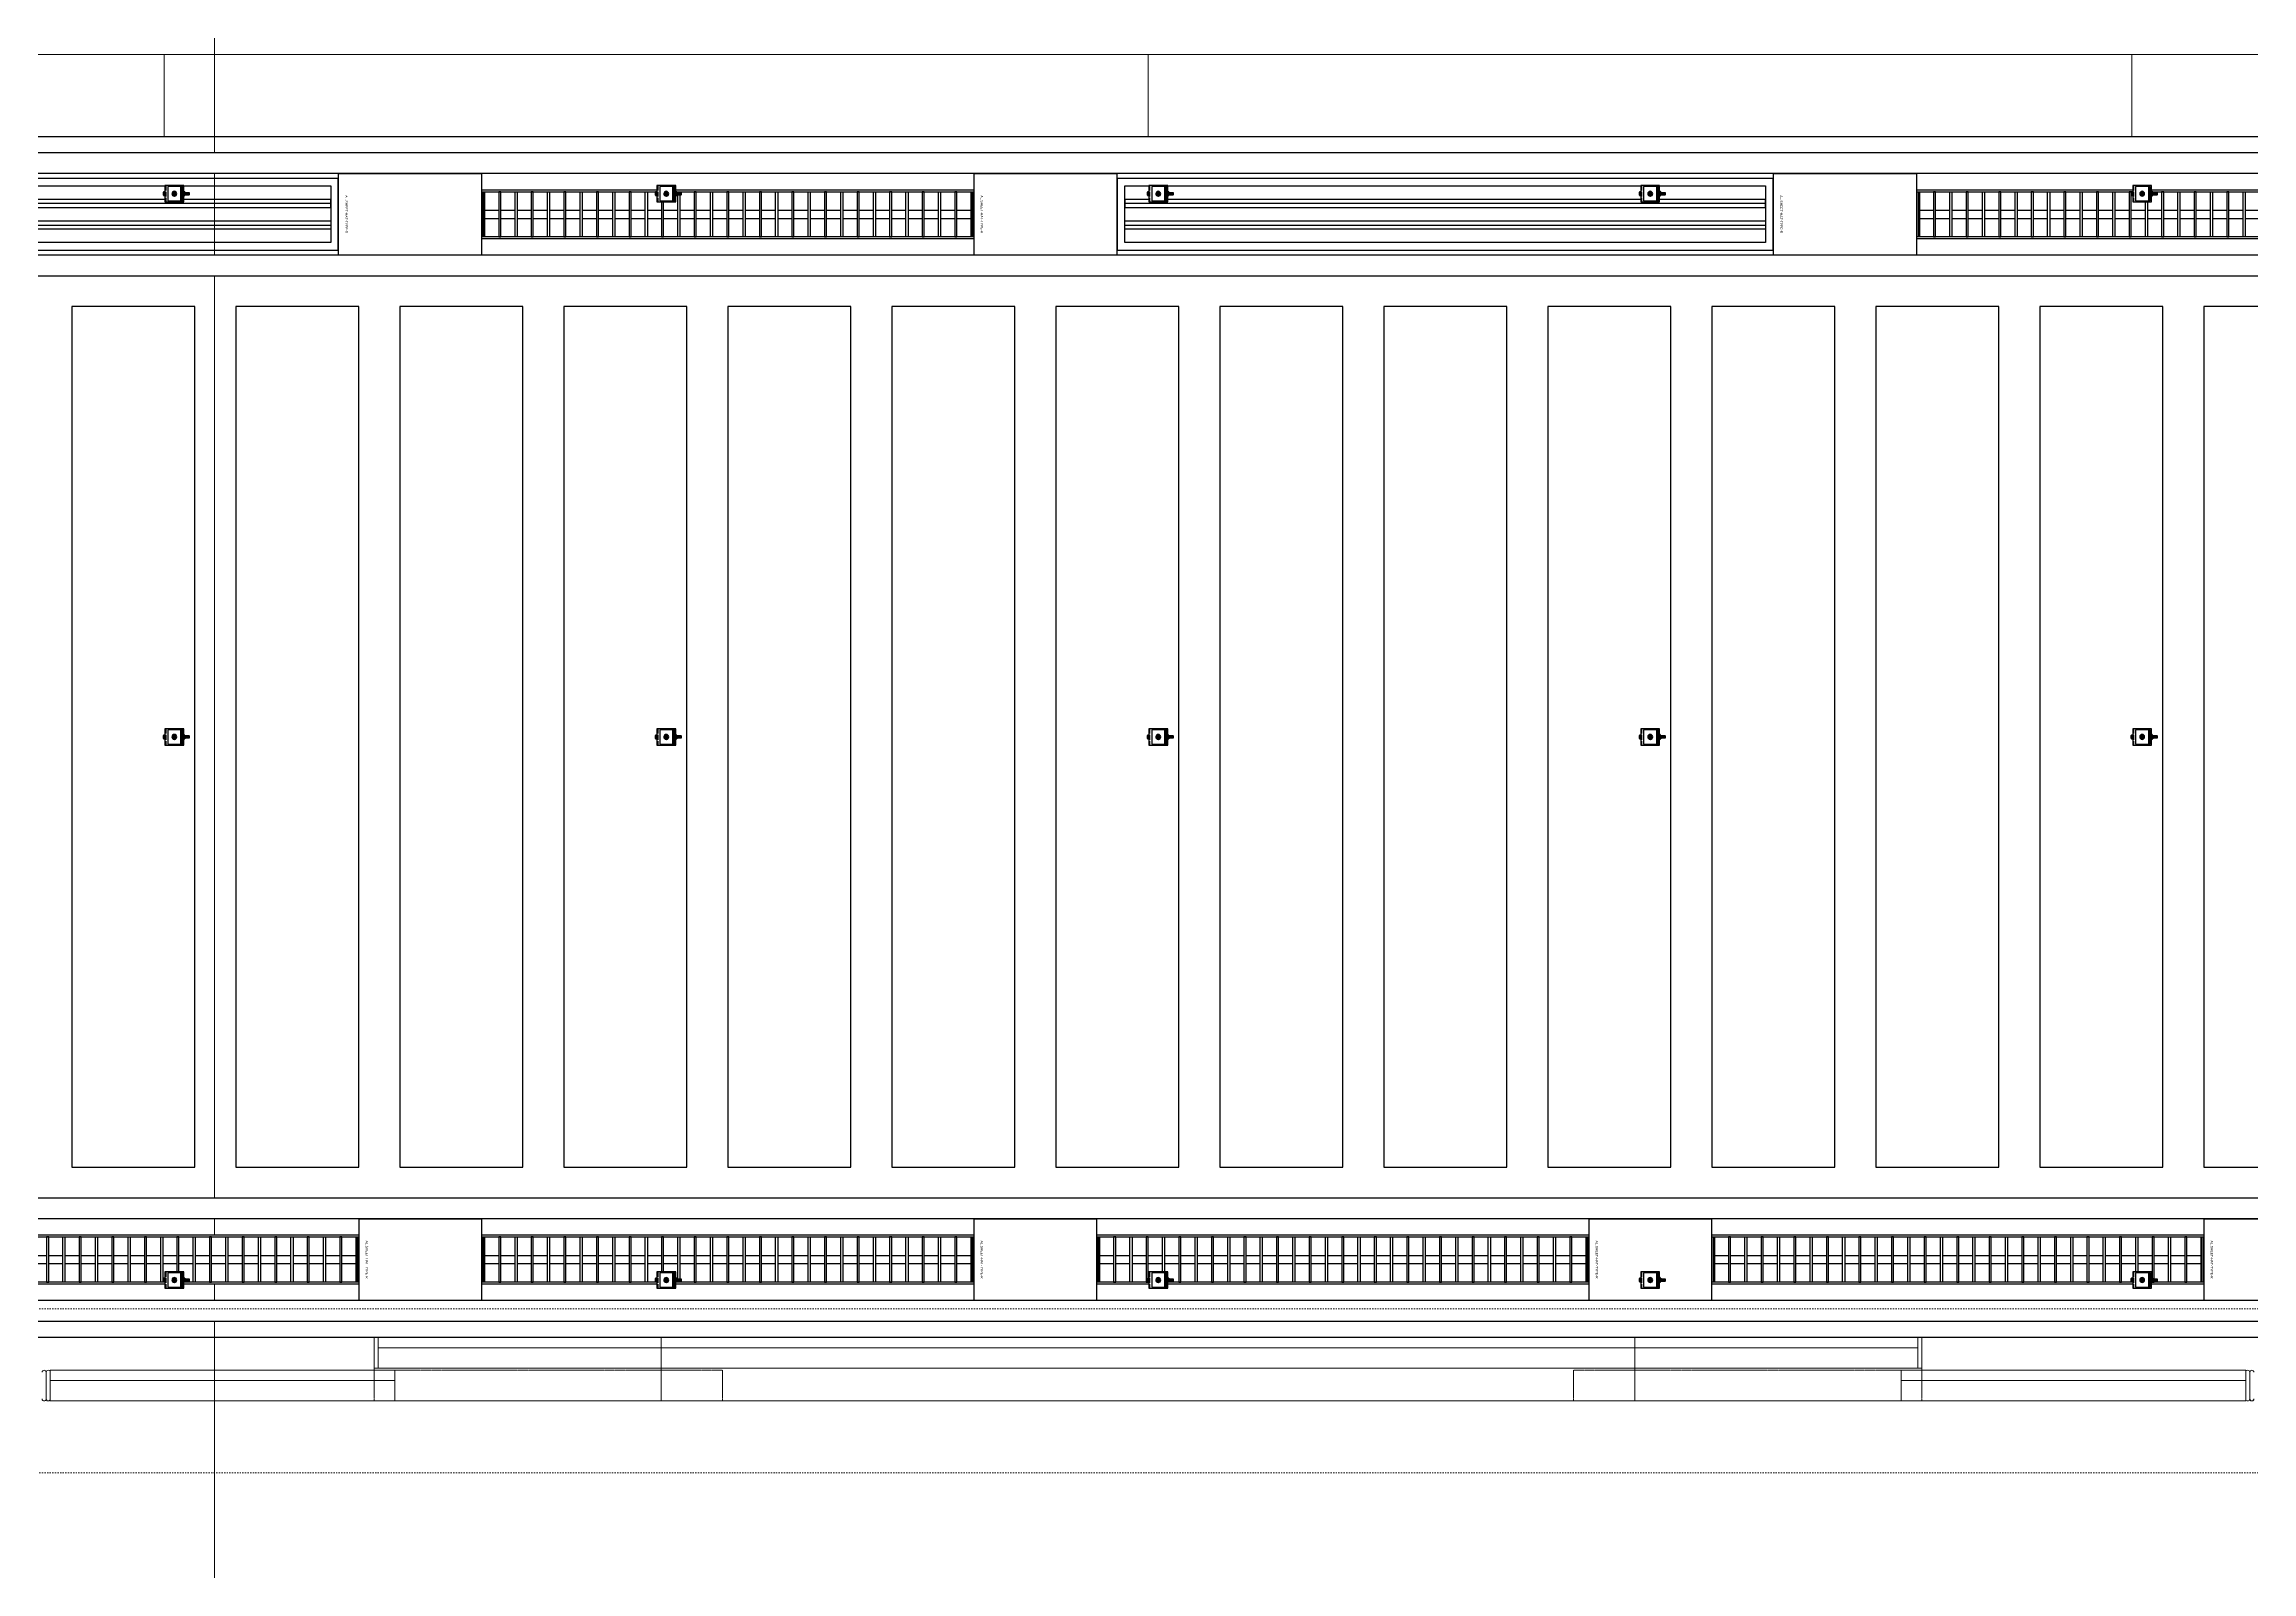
# Model space of a CAD drawing. Header units: millimetres. Extents: x -962357 to -591296, y -195428 to 59420.
# Drawn here: x -738998 to -733613, y -472 to 3255 of the extents above; entities that cross this region are included whole.
import ezdxf
from ezdxf.enums import TextEntityAlignment as Align

# ---------------------------------------------------------------- set-up
doc = ezdxf.new("R2010")
doc.units = ezdxf.units.MM
for name, pattern in [('ACAD_ISO02W100', [15, 12, -3]), ('DASH', [6.35, 3.175, -3.175]), ('DPA_Hidden 500', [1.4, 0.8, -0.6])]:
    doc.linetypes.add(name, pattern=pattern)
for name, color, linetype in [('000 - CSD_PL_001 - ASCESSORIES', 251, 'Continuous'), ('000 - H A T C H', 8, 'Continuous'), ('000 - WIPEOUT', 250, 'Continuous'), ('001 - ASCESSORIES', 251, 'Continuous'), ('008 - LIGHTING', 1, 'Continuous'), ('A04_TUBE SERIES', 2, 'Continuous'), ('A11_ALU.SOLID SHEET', 2, 'Continuous')]:
    doc.layers.add(name, color=color, linetype=linetype)
for name, color, linetype, lineweight in [('A-GENM', 1, 'Continuous', 9), ('A-GENM-HDLN', 2, 'DPA_Hidden 500', 9), ('A-GLAZ-CURT', 2, 'Continuous', 9), ('G-ANNO-TEXT', 3, 'Continuous', 9), ('Q-SPCQ', 2, 'Continuous', 9), ('Q-SPCQ-HDLN', 2, 'DASH', 9)]:
    doc.layers.add(name, color=color, linetype=linetype, lineweight=lineweight)
doc.layers.get('000 - CSD_PL_001 - ASCESSORIES').off()

# ---------------------------------------------------------------- blocks, each defined once
blk = doc.blocks.new('System Panel - DPA-AR_Metal Ceiling Rectangular Panel-13139259-4180-01 LOWER PLATFORM LEVEL - REFLECTED CEILING PLAN')
at = {"layer": 'A-GLAZ-CURT'}
for p, q in [((-741107.4, 4129), (-743507.4, 4129)), ((-743507.4, 4129), (-743507.4, 3929)), ((-743507.4, 3929), (-743507.4, 4129)), ((-743507.4, 4129), (-741107.4, 4129)), ((-741107.4, 3929), (-741107.4, 4129)), ((-741107.4, 4129), (-741107.4, 3929)), ((-743507.4, 3929), (-741107.4, 3929)), ((-741107.4, 3929), (-743507.4, 3929))]:
    blk.add_line(p, q, dxfattribs=at)
blk = doc.blocks.new('*U403')
at = {"layer": 'A-GLAZ-CURT'}
for p in [(747082.4, -4479), (749482.4, -4479), (751882.4, -4479), (754282.4, -4479)]:
    blk.add_blockref('System Panel - DPA-AR_Metal Ceiling Rectangular Panel-13139259-4180-01 LOWER PLATFORM LEVEL - REFLECTED CEILING PLAN', p, dxfattribs=at)
blk = doc.blocks.new('*U606')
blk.add_attdef('EXTR.OVL-LENGTH_', (-25, -59.1), '', height=5)
blk.add_wipeout([(-25, 0), (25, 0), (25, 67400), (-25, 67400)]).dxf.layer = '000 - WIPEOUT'
at = {"layer": 'A04_TUBE SERIES', "color": 0}
blk.add_lwpolyline([(-25, 0), (25, 0), (25, 67400), (-25, 67400)], close=True, dxfattribs=at)
blk = doc.blocks.new('*U374')
at = {"layer": '001 - ASCESSORIES', "color": 0, "linetype": 'ByBlock'}
blk.add_lwpolyline([(800, 87.5), (-800, 87.5), (-800, -87.5), (800, -87.5)], close=True, dxfattribs=at)
at = {"layer": '001 - ASCESSORIES', "linetype": 'ByBlock'}
for points in [[(-781.5, 69), (781.5, 69), (781.5, -69), (-781.5, -69)], [(781.5, 36.3), (-781.5, 36.3), (-781.5, 16.3), (781.5, 16.3)], [(-781.5, -16.3), (781.5, -16.3), (781.5, -36.3), (-781.5, -36.3)]]:
    blk.add_lwpolyline(points, close=True, dxfattribs=at)
for points in [[(781.5, 26.3), (-781.5, 26.3)], [(-781.5, -26.3), (781.5, -26.3)]]:
    blk.add_lwpolyline(points, dxfattribs=at)
blk = doc.blocks.new('*U634')
at = {"color": 1}
blk.add_wipeout([(600, -60), (-600, -60), (-600, 60), (600, 60)], dxfattribs=at).dxf.layer = '000 - WIPEOUT'
at = {"layer": '001 - ASCESSORIES', "color": 0}
blk.add_lwpolyline([(600, -60), (-600, -60), (-600, 60), (600, 60)], close=True, dxfattribs=at)
at = {"layer": '001 - ASCESSORIES'}
for points in [[(-593.5, -55), (-598.5, -55), (-598.5, 55), (-593.5, 55)], [(595, -55), (-595, -55), (-595, 55), (595, 55)], [(-558.8, -55), (-553.8, -55), (-553.8, 55), (-558.8, 55)], [(-514, -55), (-519, -55), (-519, 55), (-514, 55)], [(-479.3, -55), (-474.3, -55), (-474.3, 55), (-479.3, 55)], [(-434.6, -55), (-439.6, -55), (-439.6, 55), (-434.6, 55)], [(-399.8, -55), (-394.8, -55), (-394.8, 55), (-399.8, 55)], [(-355.1, -55), (-360.1, -55), (-360.1, 55), (-355.1, 55)], [(-320.4, -55), (-315.4, -55), (-315.4, 55), (-320.4, 55)], [(-275.6, -55), (-280.6, -55), (-280.6, 55), (-275.6, 55)], [(-240.9, -55), (-235.9, -55), (-235.9, 55), (-240.9, 55)], [(-196.2, -55), (-201.2, -55), (-201.2, 55), (-196.2, 55)], [(-161.4, -55), (-156.4, -55), (-156.4, 55), (-161.4, 55)], [(-116.7, -55), (-121.7, -55), (-121.7, 55), (-116.7, 55)], [(-82, -55), (-77, -55), (-77, 55), (-82, 55)], [(-37.2, -55), (-42.2, -55), (-42.2, 55), (-37.2, 55)], [(-2.5, -55), (2.5, -55), (2.5, 55), (-2.5, 55)], [(42.2, -55), (37.2, -55), (37.2, 55), (42.2, 55)], [(77, -55), (82, -55), (82, 55), (77, 55)], [(121.7, -55), (116.7, -55), (116.7, 55), (121.7, 55)], [(156.4, -55), (161.4, -55), (161.4, 55), (156.4, 55)], [(201.2, -55), (196.2, -55), (196.2, 55), (201.2, 55)], [(235.9, -55), (240.9, -55), (240.9, 55), (235.9, 55)], [(280.6, -55), (275.6, -55), (275.6, 55), (280.6, 55)], [(315.4, -55), (320.4, -55), (320.4, 55), (315.4, 55)], [(360.1, -55), (355.1, -55), (355.1, 55), (360.1, 55)], [(394.8, -55), (399.8, -55), (399.8, 55), (394.8, 55)], [(439.6, -55), (434.6, -55), (434.6, 55), (439.6, 55)], [(474.3, -55), (479.3, -55), (479.3, 55), (474.3, 55)], [(519, -55), (514, -55), (514, 55), (519, 55)], [(553.8, -55), (558.8, -55), (558.8, 55), (553.8, 55)], [(598.5, -55), (593.5, -55), (593.5, 55), (598.5, 55)]]:
    blk.add_lwpolyline(points, close=True, dxfattribs=at)
for points in [[(-593.5, 10), (-558.8, 10)], [(-553.8, 10), (-519, 10)], [(-514, 10), (-479.3, 10)], [(-474.3, 10), (-439.6, 10)], [(-434.6, 10), (-399.8, 10)], [(-394.8, 10), (-360.1, 10)], [(-355.1, 10), (-320.4, 10)], [(-315.4, 10), (-280.6, 10)], [(-275.6, 10), (-240.9, 10)], [(-235.9, 10), (-201.2, 10)], [(-196.2, 10), (-161.4, 10)], [(-156.4, 10), (-121.7, 10)], [(-116.7, 10), (-82, 10)], [(-77, 10), (-42.2, 10)], [(-37.2, 10), (-2.5, 10)], [(2.5, 10), (37.2, 10)], [(42.2, 10), (77, 10)], [(82, 10), (116.7, 10)], [(121.7, 10), (156.4, 10)], [(161.4, 10), (196.2, 10)], [(201.2, 10), (235.9, 10)], [(240.9, 10), (275.6, 10)], [(280.6, 10), (315.4, 10)], [(320.4, 10), (355.1, 10)], [(360.1, 10), (394.8, 10)], [(399.8, 10), (434.6, 10)], [(439.6, 10), (474.3, 10)], [(479.3, 10), (514, 10)], [(519, 10), (553.8, 10)], [(558.8, 10), (593.5, 10)], [(-593.5, -10), (-558.8, -10)], [(-553.8, -10), (-519, -10)], [(-514, -10), (-479.3, -10)], [(-474.3, -10), (-439.6, -10)], [(-434.6, -10), (-399.8, -10)], [(-394.8, -10), (-360.1, -10)], [(-355.1, -10), (-320.4, -10)], [(-315.4, -10), (-280.6, -10)], [(-275.6, -10), (-240.9, -10)], [(-235.9, -10), (-201.2, -10)], [(-196.2, -10), (-161.4, -10)], [(-156.4, -10), (-121.7, -10)], [(-116.7, -10), (-82, -10)], [(-77, -10), (-42.2, -10)], [(-37.2, -10), (-2.5, -10)], [(2.5, -10), (37.2, -10)], [(42.2, -10), (77, -10)], [(82, -10), (116.7, -10)], [(121.7, -10), (156.4, -10)], [(161.4, -10), (196.2, -10)], [(201.2, -10), (235.9, -10)], [(240.9, -10), (275.6, -10)], [(280.6, -10), (315.4, -10)], [(320.4, -10), (355.1, -10)], [(360.1, -10), (394.8, -10)], [(399.8, -10), (434.6, -10)], [(439.6, -10), (474.3, -10)], [(479.3, -10), (514, -10)], [(519, -10), (553.8, -10)], [(558.8, -10), (593.5, -10)]]:
    blk.add_lwpolyline(points, dxfattribs=at)
blk = doc.blocks.new('*U607')
blk.add_attdef('EXTR.OVL-LENGTH_', (-25, -59.1), '', height=5)
blk.add_wipeout([(-25, 0), (25, 0), (25, 67400), (-25, 67400)]).dxf.layer = '000 - WIPEOUT'
at = {"layer": 'A04_TUBE SERIES', "color": 0}
blk.add_lwpolyline([(-25, 0), (25, 0), (25, 67400), (-25, 67400)], close=True, dxfattribs=at)
blk = doc.blocks.new('*U500')
at = {"layer": 'A11_ALU.SOLID SHEET', "color": 0}
blk.add_lwpolyline([(300, -98.8), (300, 98.8), (0, 98.8), (0, -98.8)], close=True, dxfattribs=at)
at = {"layer": 'Defpoints', "color": 250}
blk.add_point((0, 0), dxfattribs=at)
blk.add_text('AL.SHEET-HAT-TYPE-R', height=6, rotation=270, dxfattribs=at).set_placement((15, 0), align=Align.BOTTOM_CENTER)
blk = doc.blocks.new('*U605')
blk.add_attdef('EXTR.OVL-LENGTH_', (-25, -59.1), '', height=5)
blk.add_wipeout([(-25, 0), (25, 0), (25, 67400), (-25, 67400)]).dxf.layer = '000 - WIPEOUT'
at = {"layer": 'A04_TUBE SERIES', "color": 0}
blk.add_lwpolyline([(-25, 0), (25, 0), (25, 67400), (-25, 67400)], close=True, dxfattribs=at)
blk = doc.blocks.new('*U604')
blk.add_attdef('EXTR.OVL-LENGTH_', (-25, -59.1), '', height=5)
blk.add_wipeout([(-25, 0), (25, 0), (25, 67400), (-25, 67400)]).dxf.layer = '000 - WIPEOUT'
at = {"layer": 'A04_TUBE SERIES', "color": 0}
blk.add_lwpolyline([(-25, 0), (25, 0), (25, 67400), (-25, 67400)], close=True, dxfattribs=at)
blk = doc.blocks.new('*U499')
at = {"layer": 'A11_ALU.SOLID SHEET', "color": 0}
blk.add_lwpolyline([(350, -98.8), (350, 98.8), (0, 98.8), (0, -98.8)], close=True, dxfattribs=at)
at = {"layer": 'Defpoints', "color": 250}
blk.add_point((0, 0), dxfattribs=at)
blk.add_text('AL.SHEET-HAT-TYPE-R', height=6, rotation=270, dxfattribs=at).set_placement((15, 0), align=Align.BOTTOM_CENTER)
blk = doc.blocks.new('*U613')
at = {"color": 3}
for points in [[(-1050, -12050), (1050, -12050), (1050, -12350), (-1050, -12350)], [(-1050, -12450), (1050, -12450), (1050, -12750), (-1050, -12750)], [(-1050, -12850), (1050, -12850), (1050, -13150), (-1050, -13150)], [(-1050, -13250), (1050, -13250), (1050, -13550), (-1050, -13550)], [(-1050, -13650), (1050, -13650), (1050, -13950), (-1050, -13950)], [(-1050, -14050), (1050, -14050), (1050, -14350), (-1050, -14350)], [(-1050, -14450), (1050, -14450), (1050, -14750), (-1050, -14750)], [(-1050, -14850), (1050, -14850), (1050, -15150), (-1050, -15150)], [(-1050, -15250), (1050, -15250), (1050, -15550), (-1050, -15550)], [(-1050, -15650), (1050, -15650), (1050, -15950), (-1050, -15950)], [(-1050, -16050), (1050, -16050), (1050, -16350), (-1050, -16350)], [(-1050, -16450), (1050, -16450), (1050, -16750), (-1050, -16750)], [(-1050, -16850), (1050, -16850), (1050, -17150), (-1050, -17150)], [(-1050, -17250), (1050, -17250), (1050, -17550), (-1050, -17550)]]:
    blk.add_wipeout(points, dxfattribs=at).dxf.layer = '000 - WIPEOUT'
at = {"layer": 'A11_ALU.SOLID SHEET', "color": 0, "linetype": 'ByBlock'}
for points in [[(-1050, -12350), (1050, -12350), (1050, -12050), (-1050, -12050)], [(-1050, -12750), (1050, -12750), (1050, -12450), (-1050, -12450)], [(-1050, -13150), (1050, -13150), (1050, -12850), (-1050, -12850)], [(-1050, -13550), (1050, -13550), (1050, -13250), (-1050, -13250)], [(-1050, -13950), (1050, -13950), (1050, -13650), (-1050, -13650)], [(-1050, -14350), (1050, -14350), (1050, -14050), (-1050, -14050)], [(-1050, -14750), (1050, -14750), (1050, -14450), (-1050, -14450)], [(-1050, -15150), (1050, -15150), (1050, -14850), (-1050, -14850)], [(-1050, -15550), (1050, -15550), (1050, -15250), (-1050, -15250)], [(-1050, -15950), (1050, -15950), (1050, -15650), (-1050, -15650)], [(-1050, -16350), (1050, -16350), (1050, -16050), (-1050, -16050)], [(-1050, -16750), (1050, -16750), (1050, -16450), (-1050, -16450)], [(-1050, -17150), (1050, -17150), (1050, -16850), (-1050, -16850)], [(-1050, -17550), (1050, -17550), (1050, -17250), (-1050, -17250)]]:
    blk.add_lwpolyline(points, close=True, dxfattribs=at)
blk = doc.blocks.new('*U5836')
blk.add_lwpolyline([(-107450, -550), (27650, -550), (27650, -3480), (-107450, -3480)], close=True)
at = {"layer": '008 - LIGHTING'}
for p in [(5600, -740), (5600, -740), (5600, -740), (9100, -740), (9100, -740), (9100, -740)]:
    blk.add_blockref('*U374', p, dxfattribs=at)
at = {"layer": 'A11_ALU.SOLID SHEET', "color": 1}
for name, p in [('*U499', (6400, -740)), ('*U499', (7950, -740)), ('*U499', (9900, -740)), ('*U500', (6450, -3290)), ('*U500', (7950, -3290)), ('*U500', (9450, -3290)), ('*U500', (10950, -3290))]:
    blk.add_blockref(name, p, dxfattribs=at)
at = {"layer": '008 - LIGHTING'}
for p in [(7350, -740), (10850, -740), (5850, -3290), (7350, -3290), (8850, -3290), (10350, -3290)]:
    blk.add_blockref('*U634', p, dxfattribs=at)
at = {"layer": 'A04_TUBE SERIES', "linetype": 'ByBlock', "rotation": 270}
for name, p in [('*U607', (-39850, -615)), ('*U606', (-39850, -865)), ('*U604', (-39850, -3165)), ('*U605', (-39850, -3415))]:
    blk.add_blockref(name, p, dxfattribs=at)
at = {"layer": 'A11_ALU.SOLID SHEET', "linetype": 'ByBlock', "rotation": 90}
blk.add_blockref('*U613', (-6300, -2015), dxfattribs=at)
at = {"layer": '008 - LIGHTING'}
for p in [(7350, -740), (10850, -740), (5850, -3290), (7350, -3290), (8850, -3290), (10350, -3290)]:
    blk.add_blockref('*U634', p, dxfattribs=at)
for p in [(7350, -740), (10850, -740), (5850, -3290), (7350, -3290), (8850, -3290), (10350, -3290)]:
    blk.add_blockref('*U634', p, dxfattribs=at)
blk = doc.blocks.new('DPA_Speciality_PlatformScreenDoor - Length_135300-12767973-4180-01 LOWER PLATFORM LEVEL - REFLECTED CEILING PLAN')
at = {"layer": 'A-GENM'}
for p, q in [((16982.5, -250), (16892.5, -250)), ((16892.5, -250), (16982.5, -250)), ((17087.5, -250), (16897.4, -250)), ((16897.4, -250), (17087.5, -250)), ((16992.5, -250), (17082.5, -250)), ((17082.5, -250), (16992.5, -250)), ((21462.5, -250), (21652.6, -250)), ((21652.6, -250), (21462.5, -250)), ((21557.5, -250), (21467.5, -250)), ((21467.5, -250), (21557.5, -250)), ((21567.5, -250), (21657.5, -250)), ((21657.5, -250), (21567.5, -250)), ((17640.3, -330), (17764.1, -330)), ((17650.9, -330), (17704, -330)), ((17700.4, -330), (17753.5, -330)), ((19240.3, -330), (19364.1, -330)), ((19250.9, -330), (19304, -330)), ((19300.4, -330), (19353.5, -330))]:
    blk.add_line(p, q, dxfattribs=at)
at = {"layer": 'A-GENM-HDLN'}
for p, q in [((17387.5, -175), (17387.5, -250)), ((17387.5, -175), (18237.5, -175)), ((18237.5, -250), (18237.5, -175)), ((20312.5, -250), (20312.5, -175)), ((21162.5, -175), (20312.5, -175)), ((21162.5, -175), (21162.5, -250)), ((17387.5, -250), (18237.5, -250)), ((21162.5, -250), (20312.5, -250))]:
    blk.add_line(p, q, dxfattribs=at)
at = {"layer": 'Q-SPCQ'}
for p, q in [((16587.5, -245), (16587.5, -180)), ((16587.5, -180), (16587.5, -245)), ((16587.5, -180), (16587.5, -245)), ((16587.5, -245), (16587.5, -180)), ((17437.5, -175), (16597.5, -175)), ((16597.5, -175), (17437.5, -175)), ((16597.5, -175), (16597.5, -225)), ((16597.5, -175), (16597.5, -225)), ((16597.5, -245), (16597.5, -180)), ((16597.5, -180), (16597.5, -245)), ((16633.3, -175), (17407.5, -175)), ((17407.5, -175), (16633.3, -175)), ((17407.5, -175), (16633.3, -175)), ((16633.3, -175), (17407.5, -175)), ((17387.5, -175), (18087.5, -175)), ((17437.5, -225), (17437.5, -175)), ((17437.5, -175), (17437.5, -225)), ((18087.5, -175), (18087.5, -330)), ((18087.5, -175), (20462.5, -175)), ((18087.5, -330), (18087.5, -175)), ((18087.5, -200), (18087.5, -187.5)), ((18087.5, -187.5), (18087.5, -200)), ((18087.5, -305), (18087.5, -200)), ((18087.5, -200), (18087.5, -305)), ((20462.5, -175), (20462.5, -330)), ((20462.5, -175), (21162.5, -175)), ((20462.5, -330), (20462.5, -175)), ((20462.5, -200), (20462.5, -187.5)), ((20462.5, -187.5), (20462.5, -200)), ((20462.5, -305), (20462.5, -200)), ((20462.5, -200), (20462.5, -305)), ((21112.5, -175), (21952.5, -175)), ((21952.5, -175), (21112.5, -175)), ((21112.5, -175), (21112.5, -225)), ((21112.5, -225), (21112.5, -175)), ((21922.5, -175), (21142.5, -175)), ((21142.5, -175), (21922.5, -175)), ((21142.5, -175), (21922.5, -175)), ((21922.5, -175), (21142.5, -175)), ((21952.5, -225), (21952.5, -175)), ((21952.5, -225), (21952.5, -175)), ((21952.5, -180), (21952.5, -245)), ((21952.5, -245), (21952.5, -180)), ((21962.5, -245), (21962.5, -180)), ((21962.5, -180), (21962.5, -245)), ((21962.5, -180), (21962.5, -245)), ((21962.5, -245), (21962.5, -180)), ((16597.5, -225), (17437.5, -225)), ((17437.5, -225), (16597.5, -225)), ((16597.5, -250), (16597.5, -225)), ((16597.5, -225), (16597.5, -250)), ((17437.5, -225), (16597.5, -225)), ((16597.5, -225), (16597.5, -250)), ((16597.5, -250), (16597.5, -225)), ((16597.5, -225), (17437.5, -225)), ((17437.5, -225), (16597.5, -225)), ((16597.5, -225), (17437.5, -225)), ((16597.5, -250), (17437.5, -250)), ((17437.5, -250), (16597.5, -250)), ((16597.5, -250), (17437.5, -250)), ((17437.5, -250), (16597.5, -250)), ((17407.5, -225), (16633.3, -225)), ((16633.3, -225), (17407.5, -225)), ((16633.3, -225), (17407.5, -225)), ((17407.5, -225), (16633.3, -225)), ((17387.5, -225), (16647.5, -225)), ((16647.5, -225), (17387.5, -225)), ((17387.5, -225), (16647.5, -225)), ((16647.5, -225), (17387.5, -225)), ((17387.5, -250), (16647.5, -250)), ((16647.5, -250), (17387.5, -250)), ((17387.5, -250), (16647.5, -250)), ((16647.5, -250), (17387.5, -250)), ((17387.5, -305), (17387.5, -250)), ((17387.5, -250), (17387.5, -330)), ((17397.5, -255), (17387.5, -255)), ((17387.5, -255), (17387.5, -330)), ((17387.5, -330), (17387.5, -255)), ((17387.5, -255), (17397.5, -255)), ((17397.5, -330), (17397.5, -255)), ((17397.5, -255), (17397.5, -330)), ((18087.5, -255), (17397.5, -255)), ((17397.5, -255), (18086.1, -255)), ((17397.5, -255), (17397.5, -305)), ((17397.5, -255), (17397.5, -305)), ((17437.5, -225), (17437.5, -250)), ((17437.5, -225), (17437.5, -250)), ((17437.5, -250), (17437.5, -225)), ((17437.5, -225), (17437.5, -250)), ((17447.5, -255), (18027.5, -255)), ((18027.5, -255), (17447.5, -255)), ((18037.5, -255), (17447.5, -255)), ((17447.5, -255), (18037.5, -255)), ((20462.5, -255), (18087.5, -255)), ((18087.5, -255), (20462.5, -255)), ((18087.5, -255), (18087.5, -305)), ((18087.5, -255), (18087.5, -305)), ((18087.5, -305), (18087.5, -255)), ((18087.5, -255), (18087.5, -305)), ((20412.5, -255), (18137.5, -255)), ((18137.5, -255), (20412.5, -255)), ((18147.5, -255), (20402.5, -255)), ((20402.5, -255), (18147.5, -255)), ((20462.5, -255), (21152.5, -255)), ((21152.5, -255), (20462.5, -255)), ((20462.5, -255), (20462.5, -305)), ((20462.5, -305), (20462.5, -255)), ((20462.5, -305), (20462.5, -255)), ((20462.5, -255), (20462.5, -305)), ((20512.5, -255), (21102.5, -255)), ((21102.5, -255), (20512.5, -255)), ((21102.5, -255), (20522.5, -255)), ((20522.5, -255), (21102.5, -255)), ((21952.5, -225), (21112.5, -225)), ((21112.5, -225), (21952.5, -225)), ((21112.5, -250), (21112.5, -225)), ((21112.5, -250), (21112.5, -225)), ((21952.5, -225), (21112.5, -225)), ((21112.5, -225), (21112.5, -250)), ((21112.5, -250), (21112.5, -225)), ((21112.5, -225), (21952.5, -225)), ((21112.5, -225), (21952.5, -225)), ((21952.5, -225), (21112.5, -225)), ((21952.5, -250), (21112.5, -250)), ((21112.5, -250), (21952.5, -250)), ((21112.5, -250), (21952.5, -250)), ((21952.5, -250), (21112.5, -250)), ((21142.5, -225), (21922.5, -225)), ((21922.5, -225), (21142.5, -225)), ((21922.5, -225), (21142.5, -225)), ((21142.5, -225), (21922.5, -225)), ((21152.5, -255), (21152.5, -330)), ((21162.5, -255), (21152.5, -255)), ((21152.5, -255), (21162.5, -255)), ((21152.5, -330), (21152.5, -255)), ((21152.5, -305), (21152.5, -255)), ((21152.5, -305), (21152.5, -255)), ((21162.5, -225), (21902.5, -225)), ((21902.5, -225), (21162.5, -225)), ((21162.5, -225), (21902.5, -225)), ((21902.5, -225), (21162.5, -225)), ((21162.5, -250), (21902.5, -250)), ((21902.5, -250), (21162.5, -250)), ((21162.5, -250), (21902.5, -250)), ((21902.5, -250), (21162.5, -250)), ((21162.5, -330), (21162.5, -250)), ((21162.5, -250), (21162.5, -305)), ((21162.5, -330), (21162.5, -255)), ((21162.5, -255), (21162.5, -330)), ((21952.5, -225), (21952.5, -250)), ((21952.5, -250), (21952.5, -225)), ((21952.5, -250), (21952.5, -225)), ((21952.5, -225), (21952.5, -250)), ((17387.5, -317.5), (17387.5, -305)), ((18087.5, -305), (17397.5, -305)), ((17397.5, -305), (18077.5, -305)), ((17397.5, -305), (17397.5, -330)), ((17397.5, -305), (17397.5, -330)), ((17397.5, -305), (18077.5, -305)), ((18077.5, -305), (17397.5, -305)), ((17397.5, -330), (17397.5, -305)), ((17397.5, -305), (17397.5, -330)), ((18086.1, -305), (17397.5, -305)), ((17397.5, -305), (18087.5, -305)), ((18027.5, -305), (17447.5, -305)), ((17447.5, -305), (18027.5, -305)), ((18027.5, -305), (17447.5, -305)), ((17447.5, -305), (18027.5, -305)), ((18037.5, -305), (17447.5, -305)), ((17447.5, -305), (18037.5, -305)), ((17447.5, -305), (18027.5, -305)), ((18027.5, -305), (17447.5, -305)), ((18077.5, -305), (18086.1, -305)), ((18087.5, -317.5), (18087.5, -305)), ((20462.5, -305), (18087.5, -305)), ((18087.5, -305), (18097.5, -305)), ((18087.5, -330), (18087.5, -305)), ((18087.5, -305), (18087.5, -330)), ((20462.5, -305), (18087.5, -305)), ((18087.5, -305), (20462.5, -305)), ((18087.5, -305), (18087.5, -317.5)), ((18087.5, -330), (18087.5, -305)), ((18087.5, -305), (18087.5, -330)), ((18097.5, -305), (20452.5, -305)), ((18097.5, -305), (20452.5, -305)), ((20452.5, -305), (18097.5, -305)), ((20412.5, -305), (18137.5, -305)), ((18137.5, -305), (20412.5, -305)), ((20402.5, -305), (18147.5, -305)), ((18147.5, -305), (20402.5, -305)), ((20402.5, -305), (18147.5, -305)), ((18147.5, -305), (20402.5, -305)), ((18147.5, -305), (20402.5, -305)), ((20402.5, -305), (18147.5, -305)), ((20452.5, -305), (20462.5, -305)), ((20462.5, -317.5), (20462.5, -305)), ((20462.5, -305), (20472.5, -305)), ((21152.5, -305), (20462.5, -305)), ((20462.5, -305), (20462.5, -330)), ((20462.5, -330), (20462.5, -305)), ((20462.5, -305), (21152.5, -305)), ((21152.5, -305), (20462.5, -305)), ((20462.5, -305), (20462.5, -317.5)), ((20462.5, -330), (20462.5, -305)), ((20462.5, -305), (20462.5, -330)), ((20472.5, -305), (21152.5, -305)), ((21152.5, -305), (20472.5, -305)), ((20472.5, -305), (21152.5, -305)), ((20512.5, -305), (21102.5, -305)), ((21102.5, -305), (20512.5, -305)), ((20522.5, -305), (21102.5, -305)), ((21102.5, -305), (20522.5, -305)), ((20522.5, -305), (21102.5, -305)), ((21102.5, -305), (20522.5, -305)), ((21102.5, -305), (20522.5, -305)), ((20522.5, -305), (21102.5, -305)), ((21152.5, -330), (21152.5, -305)), ((21152.5, -330), (21152.5, -305)), ((21152.5, -305), (21152.5, -330)), ((21152.5, -330), (21152.5, -305)), ((21162.5, -305), (21162.5, -317.5)), ((17387.5, -330), (18086.1, -330)), ((17387.5, -330), (17397.5, -330)), ((17397.5, -330), (17387.5, -330)), ((18077.5, -330), (17397.5, -330)), ((17397.5, -330), (18087.5, -330)), ((17397.5, -330), (18077.5, -330)), ((18077.5, -330), (17397.5, -330)), ((18027.5, -330), (17447.5, -330)), ((17447.5, -330), (18027.5, -330)), ((18027.5, -330), (17447.5, -330)), ((17447.5, -330), (18027.5, -330)), ((18086.1, -330), (18077.5, -330)), ((18087.5, -330), (20462.5, -330)), ((18097.5, -330), (18087.5, -330)), ((18087.5, -330), (20462.5, -330)), ((20452.5, -330), (18097.5, -330)), ((18097.5, -330), (20452.5, -330)), ((20452.5, -330), (18097.5, -330)), ((20402.5, -330), (18147.5, -330)), ((18147.5, -330), (20402.5, -330)), ((20402.5, -330), (18147.5, -330)), ((18147.5, -330), (20402.5, -330)), ((20462.5, -330), (20452.5, -330)), ((20462.5, -330), (21162.5, -330)), ((20462.5, -330), (21152.5, -330)), ((20472.5, -330), (20462.5, -330)), ((21152.5, -330), (20472.5, -330)), ((21152.5, -330), (20472.5, -330)), ((20472.5, -330), (21152.5, -330)), ((20522.5, -330), (21102.5, -330)), ((21102.5, -330), (20522.5, -330)), ((20522.5, -330), (21102.5, -330)), ((21102.5, -330), (20522.5, -330)), ((21152.5, -330), (21162.5, -330)), ((21162.5, -330), (21152.5, -330))]:
    blk.add_line(p, q, dxfattribs=at)
for centre, start, end in [((16582.5, -180), 360, 180), ((16582.5, -180), 0, 180), ((16592.5, -180), 0, 180), ((16592.5, -180), 0, 180), ((21957.5, -180), 360, 180), ((21957.5, -180), 0, 180), ((21967.5, -180), 0, 180), ((21967.5, -180), 0, 180), ((16582.5, -245), 180, 360), ((16582.5, -245), 180, 0), ((16592.5, -245), 180, 360), ((16592.5, -245), 180, 360), ((21957.5, -245), 180, 360), ((21957.5, -245), 180, 0), ((21967.5, -245), 180, 360), ((21967.5, -245), 180, 360)]:
    blk.add_arc(centre, 5, start, end, dxfattribs=at)
at = {"layer": 'Q-SPCQ-HDLN'}
for p, q in [((135200, 0), (-100, 0)), ((135200, -330), (-100, -330)), ((135200, -400), (-100, -400))]:
    blk.add_line(p, q, dxfattribs=at)
blk = doc.blocks.new('C-1-PP19-AR-4180-01-B_20250908-040939_EXDOWNLIGHT')
at = {"layer": 'Q-SPCQ', "rotation": 180}
blk.add_blockref('DPA_Speciality_PlatformScreenDoor - Length_135300-12767973-4180-01 LOWER PLATFORM LEVEL - REFLECTED CEILING PLAN', (27650, -3810), dxfattribs=at)
blk = doc.blocks.new('000 - ASSCESSORIES_FAMELINE_GALV.BRACKET_FITTING_L-PROFILE_BK-08_TOP_VIEW')
at = {"linetype": 'Continuous'}
blk.add_wipeout([(-17.5, 19), (-17.5, -16), (17.5, -16), (17.5, 19)], dxfattribs=at).dxf.layer = '000 - WIPEOUT'
at = {"layer": '001 - ASCESSORIES', "linetype": 'ByBlock'}
blk.add_lwpolyline([(-17.5, 19), (17.5, 19), (17.5, 16), (-17.5, 16)], close=True, dxfattribs=at)
at = {"layer": '001 - ASCESSORIES', "color": 0, "linetype": 'Continuous'}
blk.add_lwpolyline([(-17.5, 19), (-17.5, -16), (17.5, -16), (17.5, 19)], close=True, dxfattribs=at)
at = {"layer": '001 - ASCESSORIES'}
blk.add_circle((0, 0), 3.5, dxfattribs=at)
blk = doc.blocks.new('*U492')
at = {"layer": '001 - ASCESSORIES', "color": 0}
blk.add_blockref('000 - ASSCESSORIES_FAMELINE_GALV.BRACKET_FITTING_L-PROFILE_BK-08_TOP_VIEW', (0, 0), dxfattribs=at)
blk = doc.blocks.new('000 - DYNAMIC_VIEW_ASSCESSORIES_GALV.STUD_FULL_THREAD_1-4_TOP_VIEW')
at = {"layer": '000 - H A T C H'}
h = blk.add_hatch(color=250, dxfattribs=at)
h.dxf.hatch_style = 1
edge = h.paths.add_edge_path()
edge.add_arc((0, 0), 3.18, 0, 360)
at = {"layer": '001 - ASCESSORIES', "color": 0}
blk.add_circle((0, 0), 3.18, dxfattribs=at)
blk = doc.blocks.new('*U485')
at = {"layer": '001 - ASCESSORIES', "color": 0}
blk.add_blockref('000 - DYNAMIC_VIEW_ASSCESSORIES_GALV.STUD_FULL_THREAD_1-4_TOP_VIEW', (0, 0), dxfattribs=at)
blk = doc.blocks.new('000 - ASSCESSORIES_FAMELINE_GALV.BRACKET_FITTING_U-PROFILE_BK-07_TOP_VIEW')
at = {"linetype": 'Continuous'}
blk.add_wipeout([(20, -23), (20, 23), (-20, 23), (-20, -23)], dxfattribs=at).dxf.layer = '000 - WIPEOUT'
at = {"layer": '001 - ASCESSORIES', "linetype": 'ACAD_ISO02W100'}
for p, q in [((20, 21), (-20, 21)), ((20, -21), (-20, -21))]:
    blk.add_line(p, q, dxfattribs=at)
at = {"layer": '001 - ASCESSORIES', "color": 0, "linetype": 'Continuous'}
blk.add_lwpolyline([(20, -23), (20, 23), (-20, 23), (-20, -23)], close=True, dxfattribs=at)
at = {"layer": '001 - ASCESSORIES', "linetype": 'Continuous'}
blk.add_circle((0, 0), 3.5, dxfattribs=at)
blk = doc.blocks.new('*U489')
at = {"layer": '001 - ASCESSORIES', "color": 0, "linetype": 'ByBlock'}
blk.add_blockref('000 - ASSCESSORIES_FAMELINE_GALV.BRACKET_FITTING_U-PROFILE_BK-07_TOP_VIEW', (0, 0), dxfattribs=at)
blk = doc.blocks.new('*U281')
at = {"layer": '001 - ASCESSORIES', "color": 0}
blk.add_lwpolyline([(4.6, 0), (2.3, 4), (-2.3, 4), (-4.6, 0), (-2.3, -4), (2.3, -4)], close=True, dxfattribs=at)
at = {"layer": '001 - ASCESSORIES', "color": 8}
blk.add_circle((0, 0), 3.85, dxfattribs=at)
at = {"layer": '001 - ASCESSORIES', "color": 0}
blk.add_circle((0, 0), 2.6, dxfattribs=at)
blk = doc.blocks.new('*U639')
at = {"layer": '000 - CSD_PL_001 - ASCESSORIES', "color": 0, "rotation": 270}
blk.add_blockref('*U281', (0, 0), dxfattribs=at)
blk = doc.blocks.new('*U308')
at = {"layer": '001 - ASCESSORIES'}
blk.add_lwpolyline([(-0.3, -4.5), (-0.3, -2.5, -19.949874), (0.3, -2.5), (0.3, -4.5)], format="xyb", dxfattribs=at)
blk.add_arc((0, 0), 4.5, 273.1847, 266.8153, dxfattribs=at)
blk = doc.blocks.new('000 - ASSCESSORIES_SPRING_WASHER_M5_TOP_VIEW')
at = {"color": 6}
blk.add_blockref('*U308', (0, 0), dxfattribs=at)
blk = doc.blocks.new('*U641')
at = {"color": 6}
blk.add_blockref('000 - ASSCESSORIES_SPRING_WASHER_M5_TOP_VIEW', (0, 0), dxfattribs=at)
blk = doc.blocks.new('*U307')
at = {"layer": '001 - ASCESSORIES'}
blk.add_lwpolyline([(-0.3, -6), (-0.3, -2.5, -19.949874), (0.2, -2.5), (0.2, -6)], format="xyb", dxfattribs=at)
blk.add_arc((0, 0), 6, 273.1847, 266.8153, dxfattribs=at)
blk = doc.blocks.new('000 - ASSCESSORIES_WASHER_M5_TOP_VIEW')
at = {"color": 6}
blk.add_blockref('*U307', (0, 0), dxfattribs=at)
blk = doc.blocks.new('*U640')
at = {"color": 6}
blk.add_blockref('000 - ASSCESSORIES_WASHER_M5_TOP_VIEW', (0, 0), dxfattribs=at)
blk = doc.blocks.new('*U282')
at = {"color": 1}
for p, q in [((-3.5, 3.5), (3.5, 3.5)), ((-3.5, 0), (3.5, 0))]:
    blk.add_line(p, q, dxfattribs=at)
at = {"color": 0}
for points in [[(-2.3, 3.2, 0.249855), (-4.6, 3.2), (-4.6, 0.3, 0.249855), (-2.3, 0.3)], [(2.3, 3.2, 0.062432), (0, 3.5, 0.062432), (-2.3, 3.2), (-2.3, 0.3, 0.061701), (0, 0, 0.061701), (2.3, 0.3)], [(4.6, 3.2, 0.249855), (2.3, 3.2), (2.3, 0.3, 0.249855), (4.6, 0.3)]]:
    blk.add_lwpolyline(points, format="xyb", close=True, dxfattribs=at)
blk = doc.blocks.new('*U296')
at = {"layer": '000 - H A T C H'}
h = blk.add_hatch(dxfattribs=at)
h.set_pattern_fill('ANSI35', color=8, scale=4, angle=65)
h.set_pattern_definition([(110, (-0.5, 0), (-0.939693, -0.34202), []), (110, (-0.2012, 0.6409), (-0.939693, -0.34202), [1.25, -0.25, 0, -0.25])])
h.paths.add_polyline_path([(0, -2.5), (59.5, -2.5), (59.5, 2.5), (0, 2.5)])
at = {"color": 8}
blk.add_line((59.5, -2.5), (59.5, 2.5), dxfattribs=at)
at = {"color": 1}
blk.add_lwpolyline([(59.5, 2.5), (0, 2.5), (0, -2.5), (59.5, -2.5), (60, -2), (60, 2)], close=True, dxfattribs=at)
blk = doc.blocks.new('*U448')
at = {"layer": '000 - H A T C H'}
h = blk.add_hatch(color=250, dxfattribs=at)
h.dxf.hatch_style = 1
edge = h.paths.add_edge_path()
edge.add_line((-0.3, -4.6), (-3.2, -4.6))
edge.add_arc((-1, -3.5), 2.45, 180, 208.0569, ccw=False)
edge.add_line((-3.5, -3.5), (-3.5, 0))
edge.add_arc((5.9, 0), 9.36, 179.9761, 180.0239, ccw=False)
edge.add_line((-3.5, 0), (-3.5, 0))
edge.add_arc((5.9, 0), 9.36, 179.9761, 180.0239, ccw=False)
edge.add_line((-3.5, 0), (-3.5, 3.5))
edge.add_arc((-1, 3.5), 2.45, 151.9431, 180, ccw=False)
edge.add_line((-3.2, 4.6), (-0.3, 4.6))
edge.add_arc((-2.5, 3.5), 2.45, 360, 388.0569, ccw=False)
edge.add_line((0, 3.5), (0, -3.5))
edge.add_arc((-2.5, -3.5), 2.45, 331.9431, 360, ccw=False)
blk.add_blockref('*U296', (0, 0))
at = {"layer": '001 - ASCESSORIES', "rotation": 90}
blk.add_blockref('*U282', (0, 0), dxfattribs=at)
blk = doc.blocks.new('*U306')
blk.add_wipeout([(-6, 0.65), (6, 0.65), (6, -0.65), (-6, -0.65)]).dxf.layer = '000 - WIPEOUT'
at = {"layer": '001 - ASCESSORIES'}
blk.add_lwpolyline([(-6, 0.65), (6, 0.65), (6, -0.65), (-6, -0.65)], close=True, dxfattribs=at)
blk.add_wipeout([(0.1, -0.65), (6, -0.65), (6, 0.65), (0.1, 0.65)]).dxf.layer = '000 - WIPEOUT'
blk.add_wipeout([(-0.1, -0.65), (-6, -0.65), (-6, 0.65), (-0.1, 0.65)]).dxf.layer = '000 - WIPEOUT'
for points in [[(-0.1, -0.65), (-6, -0.65), (-6, 0.65), (-0.1, 0.65)], [(0.1, -0.65), (6, -0.65), (6, 0.65), (0.1, 0.65)]]:
    blk.add_lwpolyline(points, close=True, dxfattribs=at)
blk = doc.blocks.new('000 - ASSCESSORIES_WASHER_M5_FRONT-SIDE-BACK_VIEW')
at = {"color": 6}
blk.add_blockref('*U306', (0, 0), dxfattribs=at)
blk = doc.blocks.new('*U637')
at = {"color": 6}
blk.add_blockref('000 - ASSCESSORIES_WASHER_M5_FRONT-SIDE-BACK_VIEW', (0, 0), dxfattribs=at)
blk = doc.blocks.new('*U309')
blk.add_wipeout([(-4.5, 0.65), (4.5, 0.65), (4.5, -0.65), (-4.5, -0.65)]).dxf.layer = '000 - WIPEOUT'
at = {"layer": '001 - ASCESSORIES'}
blk.add_lwpolyline([(-4.5, 0.65), (4.5, 0.65), (4.5, -0.65), (-4.5, -0.65)], close=True, dxfattribs=at)
blk.add_wipeout([(0.1, -0.95), (4.5, -0.65), (4.5, 0.65), (0.1, 0.35)]).dxf.layer = '000 - WIPEOUT'
blk.add_wipeout([(-0.1, -0.35), (-4.5, -0.65), (-4.5, 0.65), (-0.1, 0.95)]).dxf.layer = '000 - WIPEOUT'
for points in [[(-0.1, -0.35), (-4.5, -0.65), (-4.5, 0.65), (-0.1, 0.95)], [(0.1, -0.95), (4.5, -0.65), (4.5, 0.65), (0.1, 0.35)]]:
    blk.add_lwpolyline(points, close=True, dxfattribs=at)
blk = doc.blocks.new('000 - ASSCESSORIES_SPRING_WASHER_M5_FRONT-SIDE-BACK_VIEW')
at = {"color": 6}
blk.add_blockref('*U309', (0, 0), dxfattribs=at)
blk = doc.blocks.new('*U638')
at = {"color": 6}
blk.add_blockref('000 - ASSCESSORIES_SPRING_WASHER_M5_FRONT-SIDE-BACK_VIEW', (0, 0), dxfattribs=at)
blk = doc.blocks.new('*U486')
at = {"layer": '001 - ASCESSORIES'}
blk.add_blockref('*U448', (-23, 0), dxfattribs=at)
at = {"layer": '001 - ASCESSORIES', "color": 6, "rotation": 180}
for name in ['*U640', '*U641']:
    blk.add_blockref(name, (0, 0), dxfattribs=at)
at = {"layer": '001 - ASCESSORIES', "color": 2, "rotation": 270}
blk.add_blockref('*U639', (0, 0), dxfattribs=at)
blk.add_blockref('*U639', (0, 0), dxfattribs=at)
at = {"layer": '001 - ASCESSORIES', "color": 0, "rotation": 90}
blk.add_blockref('*U489', (0, 0), dxfattribs=at)
at = {"layer": '001 - ASCESSORIES', "color": 0, "rotation": 270}
blk.add_blockref('*U492', (0, 0), dxfattribs=at)
at = {"layer": '001 - ASCESSORIES', "color": 6}
for name in ['*U640', '*U641']:
    blk.add_blockref(name, (0, 0), dxfattribs=at)
at = {"layer": '001 - ASCESSORIES', "color": 2, "rotation": 90}
blk.add_blockref('*U639', (0, 0), dxfattribs=at)
blk.add_blockref('*U639', (0, 0), dxfattribs=at)
at = {"layer": '001 - ASCESSORIES', "color": 1}
blk.add_blockref('*U485', (0, 0), dxfattribs=at)
at = {"layer": '001 - ASCESSORIES', "rotation": 90}
blk.add_blockref('*U637', (23.65, 0), dxfattribs=at)
blk.add_blockref('*U638', (25.25, 0), dxfattribs=at)
blk = doc.blocks.new('C-1-PP19-AR-4180-01-B_20250903-141828_ERROR_HANGING')
at = {"layer": '000 - CSD_PL_001 - ASCESSORIES', "linetype": 'ByBlock'}
for p in [(6000, -690), (7200, -690), (8400, -690), (9600, -690), (10800, -690), (6000, -2015), (7200, -2015), (8400, -2015), (9600, -2015), (10800, -2015), (6000, -3340), (7200, -3340), (8400, -3340), (9600, -3340), (10800, -3340)]:
    blk.add_blockref('*U486', p, dxfattribs=at)

msp = doc.modelspace()

# ---------------------------------------------------------------- linework, layer by layer
at = {"layer": 'G-ANNO-TEXT', "color": 250}
msp.add_line((-738581.9, 4933.5), (-738581.9, -11612.5), dxfattribs=at)

# ---------------------------------------------------------------- block references
msp.add_blockref('*U403', (-744680, 3580))

# ---------------------------------------------------------------- next in the draw order: block references
msp.add_blockref('*U5836', (-744680, 3580))

# ---------------------------------------------------------------- next in the draw order: block references
msp.add_blockref('C-1-PP19-AR-4180-01-B_20250908-040939_EXDOWNLIGHT', (-744680, 3580))

# ---------------------------------------------------------------- next in the draw order: block references
msp.add_blockref('C-1-PP19-AR-4180-01-B_20250903-141828_ERROR_HANGING', (-744680, 3580))

doc.saveas('drawing.dxf')
